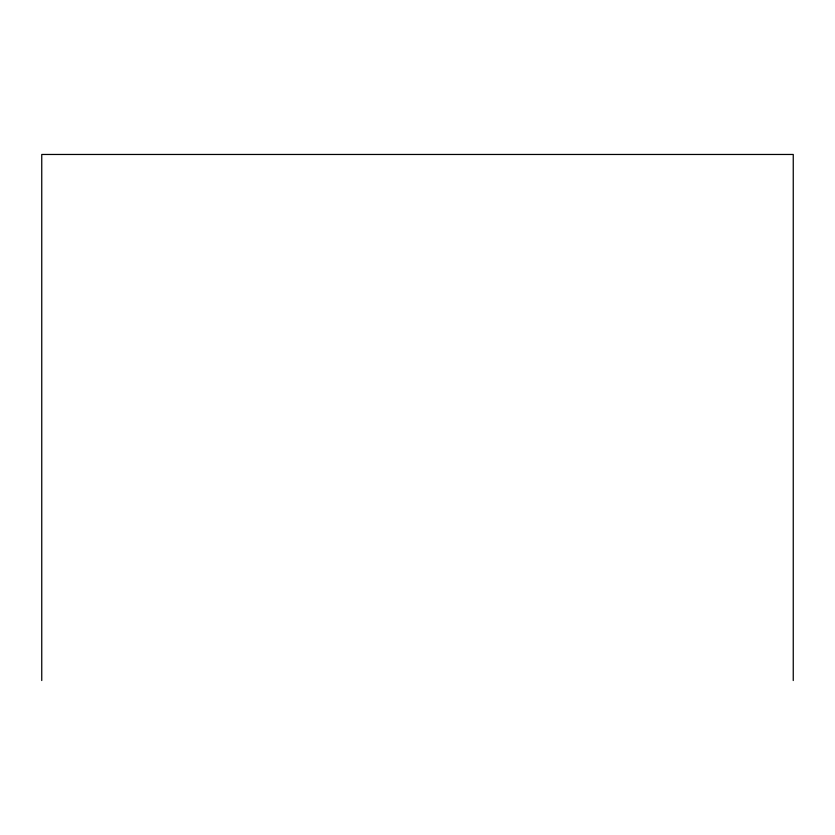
<?xml version="1.0" encoding="UTF-8"?>
<svg xmlns="http://www.w3.org/2000/svg" width="835" height="835" viewBox="0 0 835 835"><rect width="100%" height="100%" fill="white"/><g stroke="black" fill="none" stroke-linecap="round" stroke-linejoin="round"><path stroke-width="1.25" d="M793.25 680.535L793.25 154.465L41.75 154.465L41.75 680.535"/></g></svg>
